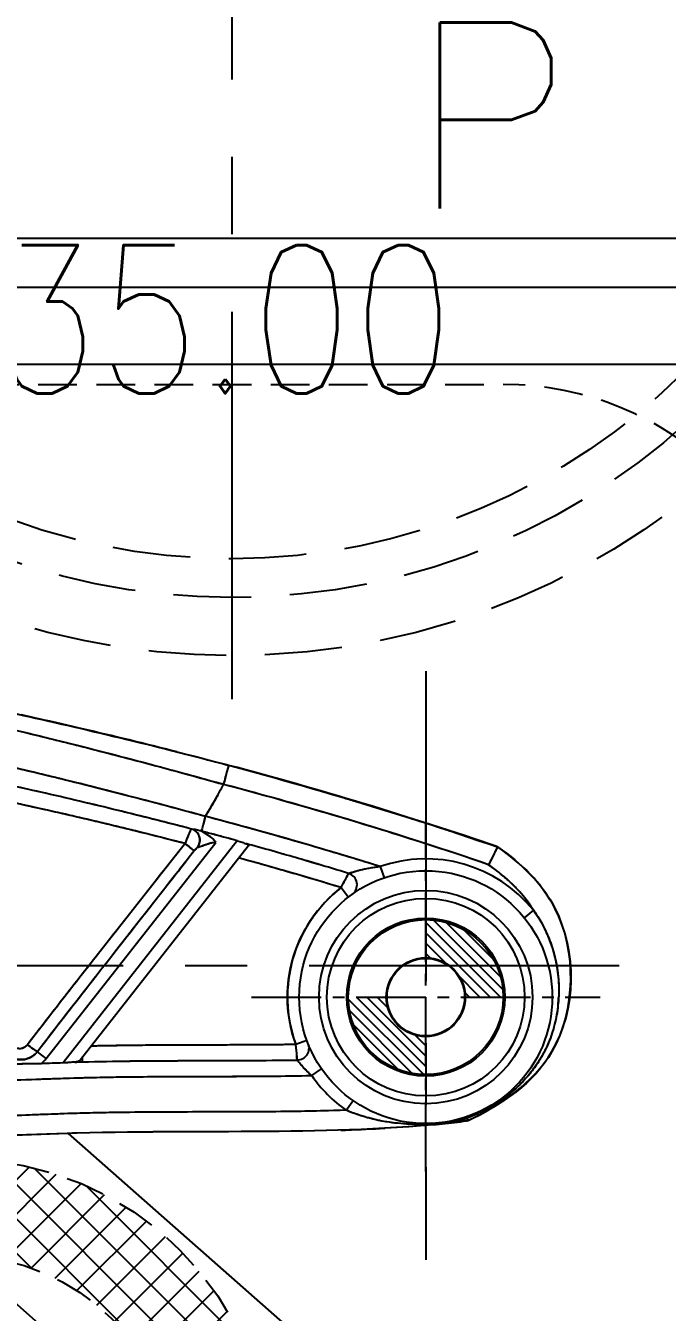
# Model space of a CAD drawing. Header units: millimetres. Extents: x 29875 to 31218, y -21313 to -20364.
# Drawn here: x 30589.5 to 30606.05, y -20653.19 to -20619.98 of the extents above; entities that cross this region are included whole.
import ezdxf

# ---------------------------------------------------------------- set-up
doc = ezdxf.new("R2010")
doc.units = ezdxf.units.MM
doc.header["$LTSCALE"] = 8
for name, pattern in [('CENTER', [2, 1.25, -0.25, 0.25, -0.25]), ('CENTER2', [1.125, 0.75, -0.125, 0.125, -0.125]), ('HIDDEN', [0.375, 0.25, -0.125]), ('HIDDEN2', [0.1875, 0.125, -0.0625])]:
    doc.linetypes.add(name, pattern=pattern)
doc.layers.get('DEFPOINTS').update_dxf_attribs({"color": 6})
for name, color, linetype in [('Cav-cor', 30, 'Continuous'), ('CL', 1, 'Continuous'), ('PIN', 5, 'Continuous'), ('PRODUCT', 1, 'Continuous'), ('SP', 3, 'Continuous'), ('WT', 4, 'Continuous')]:
    doc.layers.add(name, color=color, linetype=linetype)
doc.layers.add('dim', color=3, linetype='Continuous', lineweight=15)
doc.styles.get("Standard").update_dxf_attribs({"font": 'txt.shx', "width": 0.8, "bigfont": 'chineset.shx'})
doc.dimstyles.new('ISO-25', dxfattribs={"dimtxt": 5, "dimasz": 4, "dimexe": 0.3, "dimexo": 0.3, "dimtad": 0, "dimzin": 1, "dimdsep": 46, "dimtxsty": 'Standard', "dimcen": 0, "dimclrd": 3, "dimclre": 3, "dimclrt": 3, "dimazin": 0, "dimtfac": 1, "dimtofl": 0, "dimtmove": 0, "dimatfit": 0, "dimfxl": 0, "dimarcsym": 0})

# ---------------------------------------------------------------- blocks, each defined once
blk = doc.blocks.new('20160827.135622')
at = {"layer": 'SP', "linetype": 'CENTER'}
blk.add_line((0, -20.125), (0, 20.125), dxfattribs=at)
at = {"layer": 'SP', "linetype": 'HIDDEN'}
for radius in [19, 17.5, 16.5]:
    blk.add_circle((0, 0), radius, dxfattribs=at)
at = {"layer": 'SP'}
blk.add_text('P', height=4.796, dxfattribs=at).set_placement((4.536, -7.457))
at = {"layer": 'SP', "color": 6, "insert": (-1.487, -10.317), "char_height": 3.8281, "attachment_point": 5}
blk.add_mtext('Ø35.00', dxfattribs=at)
blk = doc.blocks.new('20150513.114820')
at = {"layer": 'WT', "linetype": 'Continuous'}
h = blk.add_hatch(dxfattribs=at)
h.set_pattern_fill('ANSI37', color=125, scale=5, angle=270, style=0)
h.set_pattern_definition([(315, (23425.0146, -23957.4168), (0.441941738, 0.441941738), []), (45, (23425.0146, -23957.4168), (-0.441941738, 0.441941738), [])])
h.paths.add_polyline_path([(8, 0), (5.5, 0, 1), (-5.5, 0), (-8, 0, -1)])
h.paths.add_polyline_path([(-8, 0), (-5.5, 0, 0.414214), (0, -5.5, 0.414214), (5.5, 0), (8, 0, -0.414214), (0, -8, -0.414214)])
at = {"layer": 'WT', "color": 125, "linetype": 'CENTER2', "ltscale": 0.4}
for p, q in [((0, 8.788), (0, -8.788)), ((8.788, 0), (-8.788, 0))]:
    blk.add_line(p, q, dxfattribs=at)
at = {"layer": 'WT', "color": 125, "linetype": 'HIDDEN2'}
for radius in [8, 5.5, 4]:
    blk.add_circle((0, 0), radius, dxfattribs=at)
blk = doc.blocks.new('*D27718')
at = {"layer": 'DEFPOINTS', "color": 0}
for p in [(30587.82, -20524.239), (30651.21, -20524.239), (30619.82, -20722.239)]:
    blk.add_point(p, dxfattribs=at)
at = {"layer": 'dim', "color": 3, "lineweight": -2}
for p, q in [((30588.12, -20524.239), (30651.51, -20524.239)), ((30651.21, -20528.239), (30651.21, -20613.947)), ((30651.21, -20718.239), (30651.21, -20632.53)), ((30620.12, -20722.239), (30651.51, -20722.239))]:
    blk.add_line(p, q, dxfattribs=at)
at = {"layer": 'dim', "color": 3}
for points in [[(30651.877, -20528.239), (30650.544, -20528.239), (30651.21, -20524.239)], [(30650.544, -20718.239), (30651.877, -20718.239), (30651.21, -20722.239)]]:
    blk.add_solid(points, dxfattribs=at)
at = {"layer": 'dim', "color": 3, "insert": (30651.21, -20623.239), "char_height": 5, "attachment_point": 5, "rotation": 90}
blk.add_mtext('198.00', dxfattribs=at)

msp = doc.modelspace()

# ---------------------------------------------------------------- hatches: boundary and pattern name
at = {"layer": 'PIN', "linetype": 'Continuous'}
h = msp.add_hatch(dxfattribs=at)
h.set_pattern_fill('ANSI31', color=61, scale=1.5, angle=90, style=0)
h.set_pattern_definition([(135, (30365.11065, -20950.68317), (-0.13258252, -0.13258252), [])])
h.paths.add_polyline_path([(30600.82, -20645.055), (30601.82, -20645.055, 0.414214), (30599.82, -20643.055), (30599.82, -20644.055, -0.414214)])
h.paths.add_polyline_path([(30599.82, -20647.055), (30599.82, -20646.055, -0.414214), (30598.82, -20645.055), (30597.82, -20645.055, 0.414214)])

# ---------------------------------------------------------------- linework, layer by layer
at = {"linetype": 'HIDDEN2'}
msp.add_lwpolyline([(30569.82, -20651.239), (30569.82, -20637.239, -0.414214), (30577.82, -20629.239), (30601.82, -20629.239, -0.414214), (30609.82, -20637.239), (30609.82, -20651.239, -0.414214), (30601.82, -20659.239), (30577.82, -20659.239, -0.414214)], format="xyb", close=True, dxfattribs=at)
at = {"layer": 'Cav-cor', "color": 241}
for p, q in [((30607.685, -20625.469), (30579.135, -20625.469)), ((30606.419, -20626.735), (30588.221, -20626.735)), ((30606.419, -20628.727), (30588.221, -20628.727)), ((30593.781, -20640.717), (30593.775, -20640.716)), ((30593.787, -20640.719), (30593.781, -20640.717)), ((30594.026, -20640.769), (30593.896, -20640.735)), ((30590.027, -20646.643), (30594.401, -20641.062)), ((30594.955, -20641.018), (30590.459, -20646.753)), ((30595.237, -20641.154), (30590.912, -20646.671)), ((30593.935, -20641.192), (30593.928, -20641.192)), ((30595.184, -20641.094), (30595.203, -20641.099)), ((30595.203, -20641.099), (30595.184, -20641.094)), ((30595.248, -20641.112), (30595.203, -20641.099)), ((30601.674, -20641.178), (30601.44, -20641.637)), ((30598.641, -20641.685), (30598.742, -20641.974)), ((30597.638, -20642.229), (30597.825, -20642.471)), ((30602.597, -20642.812), (30602.359, -20643.004)), ((30596.466, -20646.269), (30596.751, -20646.166)), ((30590.027, -20646.643), (30589.799, -20646.463)), ((30590.914, -20646.727), (30590.964, -20646.726)), ((30596.88, -20647.079), (30597.132, -20646.906)), ((30597.766, -20647.974), (30597.942, -20647.724)), ((30600.878, -20648.187), (30600.865, -20648.19)), ((30584.208, -20648.522), (30594.47, -20657.572)), ((30590.59, -20648.573), (30599.237, -20656.198))]:
    msp.add_line(p, q, dxfattribs=at)
for radius in [3.264, 2.754, 2.55, 2.04, 1.02]:
    msp.add_circle((30599.82, -20645.055), radius, dxfattribs=at)
for centre, radius, start, end in [((30575.554, -20629.655), 21.469, 331.6756, 332.5174), ((30581.241, -20632.445), 15.141, 328.3603, 330.7583), ((30563.308, -20757.135), 120.34, 75.33451, 76.26198), ((30567.459, -20741.58), 104.649, 72.66397, 75.23382), ((30564.989, -20750.909), 113.904, 74.74697, 75.23879), ((30566.769, -20744.149), 106.901, 74.16493, 74.54932), ((30568.334, -20738.339), 100.478, 73.0436, 74.61278), ((30567.289, -20742.31), 104.99, 74.03689, 74.16414), ((30567.735, -20740.755), 103.372, 73.69576, 74.03743), ((30568.173, -20739.254), 101.808, 73.55678, 73.69523), ((30599.82, -20645.055), 3.57, 38.9266, 109.2752), ((30568.716, -20737.423), 99.899, 73.05675, 73.5579), ((30597.739, -20642.154), 0.306, 305.6442, 73.056), ((30599.818, -20645.051), 3.567, 127.6951, 199.9679), ((30599.644, -20644.883), 3.608, 353.8359, 357.5426), ((30589.38, -20646.137), 0.531, 223.7546, 322.0743), ((30596.502, -20646.372), 0.306, 270.9028, 21.6555), ((30589.385, -20646.139), 0.816, 309.0445, 321.9112), ((30595.054, -20786.227), 139.549, 91.88698, 92.11694), ((30592.644, -20710.96), 64.256, 91.54336, 91.67953), ((30599.82, -20645.055), 3.57, 214.5506, 234.8713), ((30599.651, -20643.264), 5.074, 281.0348, 283.8453), ((30599.649, -20643.242), 5.096, 277.6435, 281.0065)]:
    msp.add_arc(centre, radius, start, end, dxfattribs=at)
for points, knots in [([(30583.304, -20637.229), (30583.483, -20637.235), (30583.909, -20637.257), (30584.639, -20637.314), (30585.564, -20637.423), (30586.467, -20637.574), (30587.326, -20637.742), (30588.45, -20637.978), (30590.098, -20638.363), (30592.273, -20638.921), (30593.811, -20639.339), (30594.6, -20639.56)], [0, 0, 0, 0, 0.046533, 0.110628, 0.190144, 0.288194, 0.347995, 0.417236, 0.586401, 0.787139, 1, 1, 1, 1]), ([(30588.221, -20637.516), (30590.042, -20637.906), (30594.57, -20638.956), (30599.011, -20640.26), (30601.674, -20641.178)], [0, 0, 0, 0, 0.39764, 1, 1, 1, 1]), ([(30594.129, -20640.39), (30593.366, -20640.181), (30591.892, -20639.789), (30589.814, -20639.272), (30588.029, -20638.867), (30586.582, -20638.575), (30585.417, -20638.374), (30584.264, -20638.219), (30583.484, -20638.146), (30583.024, -20638.118)], [0, 0, 0, 0, 0.209039, 0.403183, 0.565724, 0.692502, 0.793241, 0.878073, 1, 1, 1, 1]), ([(30591.887, -20640.238), (30591.223, -20640.075), (30589.457, -20639.658), (30586.557, -20639.031), (30584.137, -20638.559), (30582.89, -20638.409), (30582.685, -20638.388)], [0, 0, 0, 0, 0.217474, 0.575912, 0.929783, 1, 1, 1, 1]), ([(30593.607, -20641.091), (30592.934, -20640.916), (30591.921, -20640.663), (30590.569, -20640.346), (30589.569, -20640.121), (30588.622, -20639.916), (30587.572, -20639.682), (30586.478, -20639.424), (30585.307, -20639.168), (30584.208, -20638.955), (30583.082, -20638.773), (30582.312, -20638.687), (30581.911, -20638.657)], [0, 0, 0, 0, 0.174614, 0.261836, 0.348463, 0.43171, 0.505097, 0.618261, 0.713794, 0.805795, 0.898957, 1, 1, 1, 1]), ([(30594.6, -20639.56), (30594.627, -20639.512), (30594.643, -20639.43), (30594.666, -20639.327), (30594.691, -20639.243), (30594.713, -20639.163), (30594.728, -20639.105), (30594.735, -20639.084)], [0, 0, 0, 0, 0.337007, 0.495103, 0.637939, 0.866621, 1, 1, 1, 1]), ([(30594.129, -20640.39), (30594.118, -20640.433), (30594.099, -20640.513), (30594.063, -20640.639), (30594.041, -20640.723), (30594.026, -20640.769)], [0, 0, 0, 0, 0.335044, 0.633368, 1, 1, 1, 1]), ([(30593.714, -20640.824), (30593.706, -20640.843), (30593.669, -20640.932), (30593.634, -20641.021), (30593.607, -20641.091)], [0, 0, 0, 0, 0.215199, 1, 1, 1, 1]), ([(30593.775, -20640.716), (30593.772, -20640.715), (30593.762, -20640.726), (30593.751, -20640.745), (30593.733, -20640.781), (30593.721, -20640.808), (30593.714, -20640.824)], [0, 0, 0, 0, 0.08412, 0.279782, 0.588849, 1, 1, 1, 1]), ([(30593.928, -20641.192), (30593.957, -20641.152), (30593.996, -20641.057), (30593.986, -20640.905), (30593.908, -20640.777), (30593.821, -20640.728), (30593.775, -20640.716)], [0, 0, 0, 0, 0.255068, 0.508923, 0.757078, 1, 1, 1, 1]), ([(30593.896, -20640.735), (30593.886, -20640.734), (30593.849, -20640.73), (30593.813, -20640.725), (30593.787, -20640.719)], [0, 0, 0, 0, 0.280847, 1, 1, 1, 1]), ([(30593.935, -20641.192), (30593.964, -20641.151), (30594.002, -20641.057), (30593.992, -20640.907), (30593.917, -20640.779), (30593.831, -20640.73), (30593.787, -20640.719)], [0, 0, 0, 0, 0.257257, 0.512709, 0.760077, 1, 1, 1, 1]), ([(30594.401, -20641.062), (30594.378, -20641.028), (30594.324, -20640.964), (30594.226, -20640.887), (30594.121, -20640.82), (30594.048, -20640.78), (30594.01, -20640.765)], [0, 0, 0, 0, 0.250083, 0.49982, 0.750297, 1, 1, 1, 1]), ([(30593.607, -20641.091), (30592.928, -20641.956), (30591.908, -20643.251), (30590.55, -20644.98), (30589.875, -20645.846), (30589.54, -20646.282)], [0, 0, 0, 0, 0.500145, 0.750154, 1, 1, 1, 1]), ([(30593.845, -20641.28), (30593.837, -20641.273), (30593.81, -20641.252), (30593.731, -20641.188), (30593.66, -20641.133), (30593.607, -20641.091)], [0, 0, 0, 0, 0.109645, 0.333798, 1, 1, 1, 1]), ([(30593.928, -20641.192), (30593.925, -20641.192), (30593.918, -20641.197), (30593.905, -20641.208), (30593.887, -20641.228), (30593.866, -20641.253), (30593.852, -20641.271), (30593.845, -20641.28)], [0, 0, 0, 0, 0.075598, 0.184399, 0.440795, 0.717089, 1, 1, 1, 1]), ([(30594.401, -20641.062), (30594.356, -20641.064), (30594.268, -20641.081), (30594.164, -20641.115), (30594.085, -20641.144), (30594.029, -20641.165), (30593.98, -20641.182), (30593.949, -20641.191), (30593.935, -20641.192)], [0, 0, 0, 0, 0.277771, 0.548121, 0.678327, 0.802419, 0.914816, 1, 1, 1, 1]), ([(30594.955, -20641.018), (30594.997, -20641.029), (30595.074, -20641.054), (30595.149, -20641.084), (30595.184, -20641.094)], [0, 0, 0, 0, 0.543382, 1, 1, 1, 1]), ([(30595.203, -20641.099), (30595.212, -20641.102), (30595.227, -20641.107), (30595.241, -20641.116), (30595.244, -20641.121)], [0, 0, 0, 0, 0.588248, 1, 1, 1, 1]), ([(30595.244, -20641.121), (30595.247, -20641.126), (30595.248, -20641.138), (30595.241, -20641.148), (30595.237, -20641.154)], [0, 0, 0, 0, 0.432863, 1, 1, 1, 1]), ([(30601.674, -20641.178), (30602.291, -20641.607), (30603.725, -20642.964), (30603.665, -20646.566), (30601.798, -20647.82), (30600.896, -20648.248)], [0, 0, 0, 0, 0.250261, 0.674871, 1, 1, 1, 1]), ([(30593.845, -20641.28), (30593.169, -20642.142), (30591.816, -20643.867), (30590.467, -20645.595), (30589.799, -20646.463)], [0, 0, 0, 0, 0.500036, 1, 1, 1, 1]), ([(30597.638, -20642.229), (30597.65, -20642.205), (30597.673, -20642.158), (30597.708, -20642.091), (30597.741, -20642.028), (30597.77, -20641.973), (30597.791, -20641.933), (30597.805, -20641.906), (30597.813, -20641.89), (30597.819, -20641.878), (30597.825, -20641.868), (30597.826, -20641.865), (30597.829, -20641.861), (30597.829, -20641.861)], [0, 0, 0, 0, 0.193076, 0.379831, 0.552282, 0.703983, 0.829092, 0.880113, 0.922664, 0.956199, 0.980415, 0.995089, 1, 1, 1, 1]), ([(30597.829, -20641.861), (30597.826, -20641.861), (30597.848, -20641.854), (30597.858, -20641.85), (30597.896, -20641.837), (30597.988, -20641.808), (30598.116, -20641.772), (30598.268, -20641.739), (30598.433, -20641.709), (30598.558, -20641.693), (30598.641, -20641.685)], [0, 0, 0, 0, 0.010092, 0.038147, 0.080644, 0.133972, 0.400185, 0.546927, 0.696946, 1, 1, 1, 1]), ([(30602.597, -20642.812), (30602.454, -20642.575), (30602.097, -20642.143), (30601.664, -20641.796), (30601.438, -20641.636)], [0, 0, 0, 0, 0.499622, 1, 1, 1, 1]), ([(30602.597, -20642.812), (30602.827, -20643.129), (30603.172, -20643.852), (30603.266, -20644.646), (30603.249, -20645.037)], [0, 0, 0, 0, 0.499907, 1, 1, 1, 1]), ([(30603.231, -20645.27), (30603.196, -20645.597), (30603.075, -20646.084), (30602.775, -20646.671), (30602.39, -20647.205), (30601.771, -20647.759), (30601.184, -20648.065), (30600.878, -20648.185)], [0, 0, 0, 0, 0.250145, 0.375384, 0.500403, 0.749772, 1, 1, 1, 1]), ([(30589.164, -20646.307), (30589.19, -20646.331), (30589.251, -20646.369), (30589.358, -20646.384), (30589.463, -20646.356), (30589.518, -20646.309), (30589.54, -20646.282)], [0, 0, 0, 0, 0.249817, 0.499583, 0.749541, 1, 1, 1, 1]), ([(30589.799, -20646.463), (30589.785, -20646.456), (30589.75, -20646.434), (30589.663, -20646.374), (30589.591, -20646.321), (30589.54, -20646.282)], [0, 0, 0, 0, 0.150988, 0.386165, 1, 1, 1, 1]), ([(30591.195, -20646.311), (30592.073, -20646.292), (30593.83, -20646.281), (30595.587, -20646.282), (30596.466, -20646.269)], [0, 0, 0, 0, 0.499963, 1, 1, 1, 1]), ([(30596.507, -20646.678), (30596.507, -20646.678), (30596.506, -20646.674), (30596.507, -20646.669), (30596.505, -20646.659), (30596.504, -20646.646), (30596.502, -20646.628), (30596.5, -20646.599), (30596.495, -20646.554), (30596.489, -20646.493), (30596.482, -20646.423), (30596.474, -20646.348), (30596.469, -20646.296), (30596.466, -20646.269)], [0, 0, 0, 0, 0.00485, 0.019301, 0.043192, 0.076338, 0.118479, 0.169112, 0.293651, 0.44526, 0.61814, 0.805803, 1, 1, 1, 1]), ([(30589.899, -20646.773), (30589.817, -20646.776), (30589.654, -20646.775), (30589.408, -20646.779), (30589.163, -20646.793), (30589, -20646.806), (30588.918, -20646.809)], [0, 0, 0, 0, 0.249995, 0.499925, 0.750045, 1, 1, 1, 1]), ([(30590.761, -20646.731), (30590.713, -20646.733), (30590.613, -20646.745), (30590.512, -20646.752), (30590.459, -20646.753)], [0, 0, 0, 0, 0.473118, 1, 1, 1, 1]), ([(30590.849, -20646.717), (30590.842, -20646.72), (30590.814, -20646.728), (30590.784, -20646.73), (30590.761, -20646.731)], [0, 0, 0, 0, 0.227126, 1, 1, 1, 1]), ([(30590.912, -20646.671), (30590.9, -20646.687), (30590.879, -20646.704), (30590.855, -20646.715), (30590.849, -20646.717)], [0, 0, 0, 0, 0.744314, 1, 1, 1, 1]), ([(30590.95, -20646.623), (30590.951, -20646.637), (30590.953, -20646.663), (30590.956, -20646.692), (30590.959, -20646.709), (30590.96, -20646.718), (30590.962, -20646.723), (30590.963, -20646.726), (30590.964, -20646.726)], [0, 0, 0, 0, 0.42139, 0.734974, 0.846998, 0.928143, 0.978444, 1, 1, 1, 1]), ([(30590.964, -20646.726), (30591.783, -20646.704), (30593.496, -20646.69), (30595.332, -20646.693), (30596.344, -20646.681), (30596.507, -20646.678)], [0, 0, 0, 0, 0.437619, 0.909322, 1, 1, 1, 1]), ([(30596.559, -20646.75), (30596.552, -20646.74), (30596.541, -20646.726), (30596.528, -20646.709), (30596.521, -20646.698), (30596.515, -20646.69), (30596.511, -20646.683), (30596.508, -20646.681), (30596.507, -20646.678), (30596.507, -20646.678)], [0, 0, 0, 0, 0.419865, 0.592427, 0.736791, 0.850724, 0.933105, 0.983132, 1, 1, 1, 1]), ([(30596.88, -20647.079), (30596.847, -20647.052), (30596.732, -20646.951), (30596.627, -20646.838), (30596.559, -20646.75)], [0, 0, 0, 0, 0.274438, 1, 1, 1, 1]), ([(30588.143, -20647.225), (30588.871, -20647.211), (30589.963, -20647.161), (30591.418, -20647.12), (30592.875, -20647.102), (30594.695, -20647.101), (30596.152, -20647.094), (30596.88, -20647.079)], [0, 0, 0, 0, 0.25, 0.375, 0.5, 0.750001, 1, 1, 1, 1]), ([(30597.766, -20647.974), (30597.325, -20647.99), (30596.443, -20648.009), (30595.12, -20648.018), (30593.797, -20648.019), (30592.474, -20648.024), (30591.151, -20648.042), (30589.829, -20648.089), (30588.507, -20648.14), (30587.625, -20648.151), (30587.184, -20648.145)], [0, 0, 0, 0, 0.125001, 0.250002, 0.375003, 0.500003, 0.625004, 0.750004, 0.875005, 1, 1, 1, 1]), ([(30599.789, -20648.337), (30599.617, -20648.342), (30598.929, -20648.33), (30598.24, -20648.179), (30597.766, -20647.974)], [0, 0, 0, 0, 0.249607, 1, 1, 1, 1]), ([(30600.86, -20648.153), (30600.859, -20648.153), (30600.858, -20648.151), (30600.856, -20648.15), (30600.855, -20648.15)], [0, 0, 0, 0, 0.37494, 1, 1, 1, 1]), ([(30600.878, -20648.187), (30600.876, -20648.18), (30600.869, -20648.168), (30600.863, -20648.157), (30600.86, -20648.153)], [0, 0, 0, 0, 0.618506, 1, 1, 1, 1]), ([(30600.878, -20648.187), (30600.88, -20648.193), (30600.886, -20648.211), (30600.89, -20648.229), (30600.894, -20648.241)], [0, 0, 0, 0, 0.339396, 1, 1, 1, 1]), ([(30600.896, -20648.248), (30599.284, -20648.454), (30595.928, -20648.558), (30592.478, -20648.515), (30590.669, -20648.571), (30590.59, -20648.573)], [0, 0, 0, 0, 0.472476, 0.977139, 1, 1, 1, 1])]:
    msp.add_open_spline(points, degree=3, knots=knots, dxfattribs=at)
for points in [[(30601.438, -20641.636), (30599.186, -20640.861), (30596.901, -20640.175), (30594.6, -20639.562)], [(30590.59, -20648.573), (30589.334, -20648.614), (30588.082, -20648.684), (30586.809, -20648.647)]]:
    msp.add_open_spline(points, degree=3, dxfattribs=at)
at = {"layer": 'CL', "color": 6, "linetype": 'CENTER', "ltscale": 0.8}
for p, q in [((30599.82, -20636.644), (30599.82, -20651.834)), ((30558.408, -20644.239), (30605.682, -20644.239))]:
    msp.add_line(p, q, dxfattribs=at)
at = {"layer": 'PIN', "color": 61, "linetype": 'CENTER2', "ltscale": 0.3}
for p, q in [((30599.82, -20649.555), (30599.82, -20640.555)), ((30595.32, -20645.055), (30604.32, -20645.055))]:
    msp.add_line(p, q, dxfattribs=at)
at = {"layer": 'PIN', "color": 61}
for radius in [2, 1]:
    msp.add_circle((30599.82, -20645.055), radius, dxfattribs=at)
at = {"layer": 'PRODUCT'}
for p, q in [((30590.027, -20646.643), (30594.401, -20641.062)), ((30594.955, -20641.018), (30590.459, -20646.753)), ((30595.237, -20641.154), (30590.912, -20646.671)), ((30593.935, -20641.192), (30593.928, -20641.192)), ((30598.641, -20641.685), (30598.742, -20641.974)), ((30597.638, -20642.229), (30597.825, -20642.471)), ((30602.597, -20642.812), (30602.359, -20643.004)), ((30596.466, -20646.269), (30596.751, -20646.166)), ((30590.027, -20646.643), (30589.799, -20646.463)), ((30596.88, -20647.079), (30597.132, -20646.906)), ((30597.766, -20647.974), (30597.942, -20647.724))]:
    msp.add_line(p, q, dxfattribs=at)
for radius in [3.264, 2.754, 2.55, 2.04, 1.02]:
    msp.add_circle((30599.82, -20645.055), radius, dxfattribs=at)
for centre, radius, start, end in [((30599.82, -20645.055), 3.57, 38.9266, 109.2752), ((30597.739, -20642.154), 0.306, 305.6458, 73.0556), ((30596.502, -20646.372), 0.306, 270.9028, 21.6555), ((30589.385, -20646.139), 0.816, 309.0445, 321.9112), ((30599.82, -20645.055), 3.57, 214.5506, 234.8713)]:
    msp.add_arc(centre, radius, start, end, dxfattribs=at)
for points, start_tangent, end_tangent in [([(30583.304, -20637.229), (30583.776, -20637.251), (30584.342, -20637.292), (30584.951, -20637.353), (30585.601, -20637.437), (30586.376, -20637.562), (30587.368, -20637.752), (30588.518, -20637.999), (30589.769, -20638.291), (30591.148, -20638.635), (30592.74, -20639.051), (30594.6, -20639.56)], (0.999398, -0.034704), (0.962842, -0.270066)), ([(30585.731, -20637.005), (30586.918, -20637.242), (30593.629, -20638.781), (30594.74, -20639.072)], (0.981996, -0.1889), (0.966262, -0.257561)), ([(30589.684, -20637.836), (30589.386, -20637.77)], (-0.975802, 0.218655), (-0.976241, 0.216688)), ([(30590.846, -20638.102), (30589.684, -20637.836)], (-0.97397, 0.226677), (-0.975802, 0.218655)), ([(30594.129, -20640.39), (30592.223, -20639.881), (30590.613, -20639.473), (30589.205, -20639.136), (30587.896, -20638.846), (30586.66, -20638.596), (30585.605, -20638.41), (30584.796, -20638.292), (30584.164, -20638.216), (30583.673, -20638.167), (30583.3, -20638.136), (30583.024, -20638.118)], (-0.964272, 0.264913), (-0.99815, 0.060799)), ([(30593.407, -20638.725), (30590.919, -20638.119)], (-0.969191, 0.246312), (-0.973848, 0.227201)), ([(30594.6, -20639.56), (30594.656, -20639.374), (30594.699, -20639.215), (30594.727, -20639.108), (30594.74, -20639.072)], (0.476155, 0.879362), (0.966114, -0.258117)), ([(30601.674, -20641.178), (30594.74, -20639.072)], (-0.945344, 0.326075), (-0.966262, 0.257561)), ([(30594.452, -20639.841), (30594.527, -20639.701), (30594.6, -20639.562)], (0.474361, 0.88033), (0.461376, 0.887205)), ([(30601.438, -20641.636), (30598.973, -20640.827), (30596.701, -20640.144), (30594.6, -20639.562)], (-0.945601, 0.325328), (-0.966283, 0.257482)), ([(30591.887, -20640.238), (30589.885, -20639.764), (30589.053, -20639.577)], (-0.971349, 0.237657), (-0.976114, 0.217258)), ([(30594.452, -20639.841), (30594.295, -20640.115), (30594.131, -20640.387)], (-0.488362, -0.872641), (-0.524449, -0.851442)), ([(30596.736, -20639.623), (30596.782, -20639.637)], (0.96134, -0.275365), (0.96078, -0.277311)), ([(30596.933, -20639.68), (30596.987, -20639.696), (30597.042, -20639.712), (30597.099, -20639.728), (30597.158, -20639.745), (30597.219, -20639.763), (30597.282, -20639.782), (30597.347, -20639.8), (30597.413, -20639.82), (30597.483, -20639.84), (30597.554, -20639.862), (30597.627, -20639.883), (30597.703, -20639.906), (30597.78, -20639.929), (30597.859, -20639.952), (30597.941, -20639.977), (30598.027, -20640.003), (30598.119, -20640.03), (30598.219, -20640.061), (30598.329, -20640.094), (30598.448, -20640.13), (30598.572, -20640.168), (30598.701, -20640.208), (30598.837, -20640.25), (30598.981, -20640.295), (30599.135, -20640.343), (30599.172, -20640.355)], (0.960783, -0.277302), (0.954064, -0.299602)), ([(30593.607, -20641.091), (30593.01, -20640.938), (30592.456, -20640.798), (30591.946, -20640.673), (30591.472, -20640.559), (30591.006, -20640.449), (30590.52, -20640.336), (30589.996, -20640.217), (30589.423, -20640.09), (30588.961, -20639.989)], (-0.967754, 0.251899), (-0.977043, 0.213041)), ([(30593.787, -20640.719), (30593.174, -20640.56), (30591.887, -20640.238)], (-0.967373, 0.253356), (-0.971349, 0.237657)), ([(30594.129, -20640.39), (30594.104, -20640.492), (30594.078, -20640.587), (30594.056, -20640.668), (30594.038, -20640.73), (30594.026, -20640.769)], (-0.251221, -0.96793), (-0.307542, -0.951535)), ([(30598.641, -20641.685), (30597.041, -20641.199), (30595.538, -20640.769), (30594.131, -20640.387)], (-0.954397, 0.298539), (-0.966825, 0.255441)), ([(30599.172, -20640.355), (30599.298, -20640.394), (30599.472, -20640.449), (30599.66, -20640.509), (30599.863, -20640.574), (30600.083, -20640.646), (30600.325, -20640.725), (30600.463, -20640.77)], (0.954064, -0.299602), (0.949739, -0.313042)), ([(30593.775, -20640.716), (30593.753, -20640.742), (30593.714, -20640.824), (30593.663, -20640.947), (30593.607, -20641.091)], (-0.967701, 0.252101), (-0.355201, -0.93479)), ([(30593.928, -20641.192), (30593.985, -20641.055), (30593.974, -20640.908), (30593.898, -20640.785), (30593.775, -20640.716)], (0.587046, 0.809554), (-0.967398, 0.253262)), ([(30593.935, -20641.192), (30593.991, -20641.055), (30593.98, -20640.908), (30593.907, -20640.787), (30593.787, -20640.719)], (0.574788, 0.818303), (-0.967379, 0.253335)), ([(30593.896, -20640.735), (30593.834, -20640.728), (30593.787, -20640.719)], (-0.994389, 0.105784), (-0.969571, 0.24481)), ([(30594.026, -20640.769), (30593.964, -20640.753), (30593.896, -20640.735)], (-0.968401, 0.249397), (-0.968337, 0.249647)), ([(30594.401, -20641.062), (30594.297, -20640.945), (30594.168, -20640.851), (30594.01, -20640.765)], (-0.560122, 0.82841), (-0.926575, 0.376111)), ([(30594.955, -20641.018), (30594.647, -20640.934), (30594.337, -20640.851), (30594.01, -20640.765)], (-0.964605, 0.263698), (-0.966833, 0.255409)), ([(30601.674, -20641.178), (30600.463, -20640.77)], (-0.945344, 0.326075), (-0.949739, 0.313041)), ([(30593.607, -20641.091), (30592.785, -20642.137), (30592.028, -20643.099), (30591.33, -20643.987), (30590.687, -20644.807), (30590.09, -20645.571), (30589.54, -20646.282)], (-0.617897, -0.786259), (-0.609795, -0.792559)), ([(30593.845, -20641.28), (30593.804, -20641.247), (30593.719, -20641.179), (30593.607, -20641.091)], (-0.757204, 0.653178), (-0.786589, 0.617477)), ([(30593.928, -20641.192), (30593.916, -20641.199), (30593.896, -20641.218), (30593.872, -20641.247), (30593.845, -20641.28)], (-0.998389, -0.056737), (-0.617245, -0.786771)), ([(30594.401, -20641.062), (30594.328, -20641.07), (30594.25, -20641.088), (30594.172, -20641.113), (30594.096, -20641.14), (30594.028, -20641.165), (30593.972, -20641.184), (30593.935, -20641.192)], (-0.999377, -0.035285), (-0.999342, -0.036271)), ([(30594.955, -20641.018), (30595.079, -20641.058), (30595.184, -20641.094)], (0.964605, -0.263698), (0.964019, -0.265833)), ([(30595.203, -20641.099), (30595.184, -20641.094)], (-0.963973, 0.266), (-0.964019, 0.265833)), ([(30595.249, -20641.112), (30595.203, -20641.099)], (-0.963856, 0.266424), (-0.963973, 0.266)), ([(30595.248, -20641.112), (30595.203, -20641.099)], (-0.963856, 0.266423), (-0.963973, 0.266)), ([(30595.203, -20641.099), (30595.244, -20641.121)], (0.963973, -0.266), (0.363521, -0.931586)), ([(30595.244, -20641.121), (30595.237, -20641.154)], (0.363521, -0.931586), (-0.616882, -0.787056)), ([(30595.939, -20641.305), (30595.248, -20641.112)], (-0.962047, 0.272884), (-0.963856, 0.266423)), ([(30600.896, -20648.248), (30603.075, -20646.46), (30603.152, -20642.761), (30601.674, -20641.178)], (0.903587, 0.428404), (-0.82111, 0.57077)), ([(30601.674, -20641.178), (30601.656, -20641.214), (30601.605, -20641.314), (30601.529, -20641.463), (30601.44, -20641.637)], (-0.452439, -0.891795), (-0.456771, -0.889584)), ([(30593.845, -20641.28), (30593.025, -20642.325), (30592.272, -20643.287), (30591.578, -20644.174), (30590.939, -20644.993), (30590.346, -20645.755), (30589.799, -20646.463)], (-0.617179, -0.786823), (-0.609957, -0.792434)), ([(30597.637, -20642.229), (30596.911, -20642.01), (30596.229, -20641.811), (30595.591, -20641.629), (30594.995, -20641.463)], (-0.956481, 0.291796), (-0.964113, 0.265493)), ([(30596.163, -20641.369), (30595.939, -20641.305)], (-0.961439, 0.27502), (-0.962047, 0.272884)), ([(30596.163, -20641.369), (30595.939, -20641.305)], (-0.961439, 0.27502), (-0.962047, 0.272884)), ([(30596.756, -20641.541), (30596.163, -20641.369)], (-0.959781, 0.280748), (-0.961439, 0.27502)), ([(30596.992, -20641.61), (30596.756, -20641.541)], (-0.9591, 0.283067), (-0.959781, 0.280748)), ([(30597.829, -20641.861), (30596.992, -20641.61)], (-0.956588, 0.291444), (-0.9591, 0.283067)), ([(30597.638, -20642.229), (30597.71, -20642.088), (30597.773, -20641.967), (30597.814, -20641.888), (30597.829, -20641.861)], (0.45248, 0.891775), (0.46831, 0.883564)), ([(30597.829, -20641.861), (30597.86, -20641.85), (30597.958, -20641.818), (30598.127, -20641.772), (30598.358, -20641.723), (30598.641, -20641.685)], (0.941725, 0.336385), (0.995127, 0.098603)), ([(30602.597, -20642.812), (30602.475, -20642.626), (30602.33, -20642.437), (30602.156, -20642.243), (30601.951, -20642.044), (30601.712, -20641.842), (30601.438, -20641.636)], (-0.516239, 0.856444), (-0.815415, 0.578876)), ([(30602.729, -20642.119), (30602.613, -20641.985)], (-0.636747, 0.771073), (-0.670515, 0.741896)), ([(30602.81, -20642.222), (30602.729, -20642.119)], (-0.60967, 0.792655), (-0.636747, 0.771073)), ([(30596.454, -20646.235), (30596.272, -20645.433), (30596.281, -20644.598), (30596.474, -20643.81), (30596.804, -20643.145), (30597.205, -20642.624), (30597.637, -20642.229)], (-0.332079, 0.943252), (0.79151, 0.611157)), ([(30603.048, -20642.573), (30603.034, -20642.548)], (-0.50894, 0.860802), (-0.516235, 0.856447)), ([(30602.597, -20642.812), (30602.811, -20643.148), (30602.992, -20643.528), (30603.136, -20643.968), (30603.229, -20644.47), (30603.249, -20645.037)], (0.587817, -0.808994), (-0.042938, -0.999078)), ([(30603.247, -20645.067), (30603.231, -20645.27)], (-0.051132, -0.998692), (-0.10748, -0.994207)), ([(30603.249, -20645.037), (30603.247, -20645.067)], (-0.042963, -0.999077), (-0.051132, -0.998692)), ([(30603.231, -20645.27), (30603.195, -20645.521), (30603.135, -20645.793), (30603.043, -20646.084), (30602.913, -20646.392), (30602.735, -20646.711), (30602.501, -20647.034), (30602.204, -20647.354), (30601.861, -20647.643), (30601.512, -20647.876), (30601.182, -20648.053)], (-0.10748, -0.994207), (-0.901226, -0.43335)), ([(30589.799, -20646.463), (30589.673, -20646.58), (30589.502, -20646.654), (30589.312, -20646.664), (30589.134, -20646.608), (30588.997, -20646.504)], (-0.613782, -0.789476), (-0.69172, 0.722166)), ([(30589.164, -20646.307), (30589.256, -20646.363), (30589.364, -20646.377), (30589.464, -20646.347), (30589.54, -20646.282)], (0.722531, -0.691339), (0.609808, 0.792549)), ([(30589.799, -20646.463), (30589.739, -20646.426), (30589.647, -20646.361), (30589.54, -20646.282)], (-0.882822, 0.469707), (-0.795054, 0.606539)), ([(30591.195, -20646.311), (30591.76, -20646.3), (30592.36, -20646.292), (30592.978, -20646.287), (30593.585, -20646.284), (30594.162, -20646.283), (30594.699, -20646.282), (30595.195, -20646.28), (30595.653, -20646.277), (30596.077, -20646.274), (30596.466, -20646.269)], (0.999757, 0.022054), (0.999898, 0.014274)), ([(30596.466, -20646.269), (30596.454, -20646.235)], (-0.341661, 0.939823), (-0.332079, 0.943252)), ([(30596.507, -20646.678), (30596.504, -20646.648), (30596.496, -20646.559), (30596.482, -20646.424), (30596.466, -20646.269)], (1, 0.000208), (-0.101398, 0.994846)), ([(30589.899, -20646.773), (30589.642, -20646.776), (30589.415, -20646.781), (30589.184, -20646.793), (30588.918, -20646.809)], (-0.999328, -0.036654), (-0.999448, -0.03323)), ([(30590.459, -20646.753), (30590.178, -20646.763), (30589.899, -20646.773)], (-0.999467, -0.032643), (-0.999328, -0.036654)), ([(30590.761, -20646.731), (30590.698, -20646.736), (30590.625, -20646.742), (30590.544, -20646.749), (30590.459, -20646.753)], (-0.999282, -0.037883), (-0.999467, -0.032643)), ([(30590.849, -20646.717), (30590.761, -20646.731)], (-0.933806, -0.35778), (-0.999282, -0.037883)), ([(30590.761, -20646.731), (30590.862, -20646.728), (30590.914, -20646.727)], (0.999571, 0.029284), (0.999638, 0.026908)), ([(30590.912, -20646.671), (30590.849, -20646.717)], (-0.616882, -0.787056), (-0.933806, -0.35778)), ([(30590.914, -20646.727), (30590.964, -20646.726)], (0.999638, 0.026908), (0.999659, 0.026122)), ([(30590.95, -20646.623), (30590.957, -20646.699)], (0.07111, -0.997468), (-0.057071, -0.99837)), ([(30590.957, -20646.699), (30590.964, -20646.726)], (-0.057071, -0.99837), (0.999656, 0.026209)), ([(30590.964, -20646.726), (30593.422, -20646.695), (30596.017, -20646.684), (30596.507, -20646.678)], (0.999668, 0.025753), (0.999876, 0.015755)), ([(30596.559, -20646.75), (30596.52, -20646.697), (30596.507, -20646.678)], (-0.609297, 0.792942), (-0.566795, 0.823859)), ([(30596.88, -20647.079), (30596.751, -20646.964), (30596.638, -20646.846), (30596.559, -20646.75)], (-0.768641, 0.63968), (-0.610101, 0.792324)), ([(30588.143, -20647.225), (30589.237, -20647.193), (30590.273, -20647.155), (30591.214, -20647.128), (30592.093, -20647.113), (30592.97, -20647.105), (30593.871, -20647.102), (30594.813, -20647.1), (30595.811, -20647.094), (30596.88, -20647.079)], (0.999827, 0.018624), (0.999785, 0.020737)), ([(30597.766, -20647.974), (30596.545, -20648.004), (30595.306, -20648.016), (30594.097, -20648.019), (30592.958, -20648.023), (30591.921, -20648.033), (30590.998, -20648.051), (30590.17, -20648.077), (30589.4, -20648.106), (30588.655, -20648.13), (30587.917, -20648.145), (30587.184, -20648.145)], (-0.999399, -0.034672), (-0.999898, 0.01426)), ([(30600.622, -20648.244), (30600.324, -20648.293), (30599.991, -20648.327), (30599.652, -20648.34), (30599.325, -20648.331), (30599.021, -20648.304), (30598.749, -20648.264), (30598.509, -20648.215), (30598.293, -20648.16), (30598.097, -20648.1), (30597.922, -20648.038), (30597.766, -20647.974)], (-0.981569, -0.19111), (-0.918262, 0.395974)), ([(30600.878, -20648.187), (30600.622, -20648.244)], (-0.97039, -0.241542), (-0.981569, -0.19111)), ([(30600.861, -20648.152), (30600.855, -20648.15)], (-0.635658, 0.771971), (-0.948911, -0.315543)), ([(30600.878, -20648.187), (30600.868, -20648.166), (30600.861, -20648.152)], (-0.337223, 0.941425), (-0.635658, 0.771971)), ([(30601.182, -20648.053), (30600.878, -20648.185)], (-0.901226, -0.43335), (-0.931013, -0.364986)), ([(30600.878, -20648.187), (30600.888, -20648.22), (30600.894, -20648.241)], (0.336424, -0.941711), (0.293648, -0.955914)), ([(30600.867, -20648.251), (30596.035, -20648.52), (30590.826, -20648.566), (30586.651, -20648.642), (30586.527, -20648.638)], (-0.992048, -0.125856), (-0.999162, 0.040942)), ([(30597.628, -20648.489), (30597.783, -20648.484)], (0.999498, 0.03169), (0.999399, 0.034671)), ([(30597.783, -20648.484), (30598.768, -20648.439)], (0.999399, 0.034671), (0.998363, 0.057197)), ([(30599.925, -20648.354), (30600.562, -20648.288)], (0.995796, 0.091599), (0.993464, 0.114147)), ([(30600.562, -20648.288), (30600.868, -20648.251)], (0.993464, 0.114147), (0.992043, 0.125903)), ([(30600.894, -20648.241), (30600.896, -20648.248)], (0.293648, -0.955914), (0.321433, -0.946932))]:
    msp.add_spline(points, degree=3, dxfattribs=dict(at, start_tangent=start_tangent, end_tangent=end_tangent))

# ---------------------------------------------------------------- block references
at = {"layer": 'dim'}
msp.add_blockref('20160827.135622', (30594.82, -20617.239), dxfattribs=at)
at = {"layer": 'WT', "rotation": 90.00000000000001}
msp.add_blockref('20150513.114820', (30587.82, -20657.239), dxfattribs=at)

# ---------------------------------------------------------------- dimensions: what is measured, and where the dimension line sits
at = {"layer": 'dim'}
dim = msp.add_linear_dim(base=(30651.21, -20524.239), p1=(30619.82, -20722.239), p2=(30587.82, -20524.239), angle=90, dimstyle='ISO-25', dxfattribs=at)
dim.commit()
dim.dimension.update_dxf_attribs({"geometry": '*D27718', "text_midpoint": (30651.21, -20623.239)})

doc.saveas('drawing.dxf')
